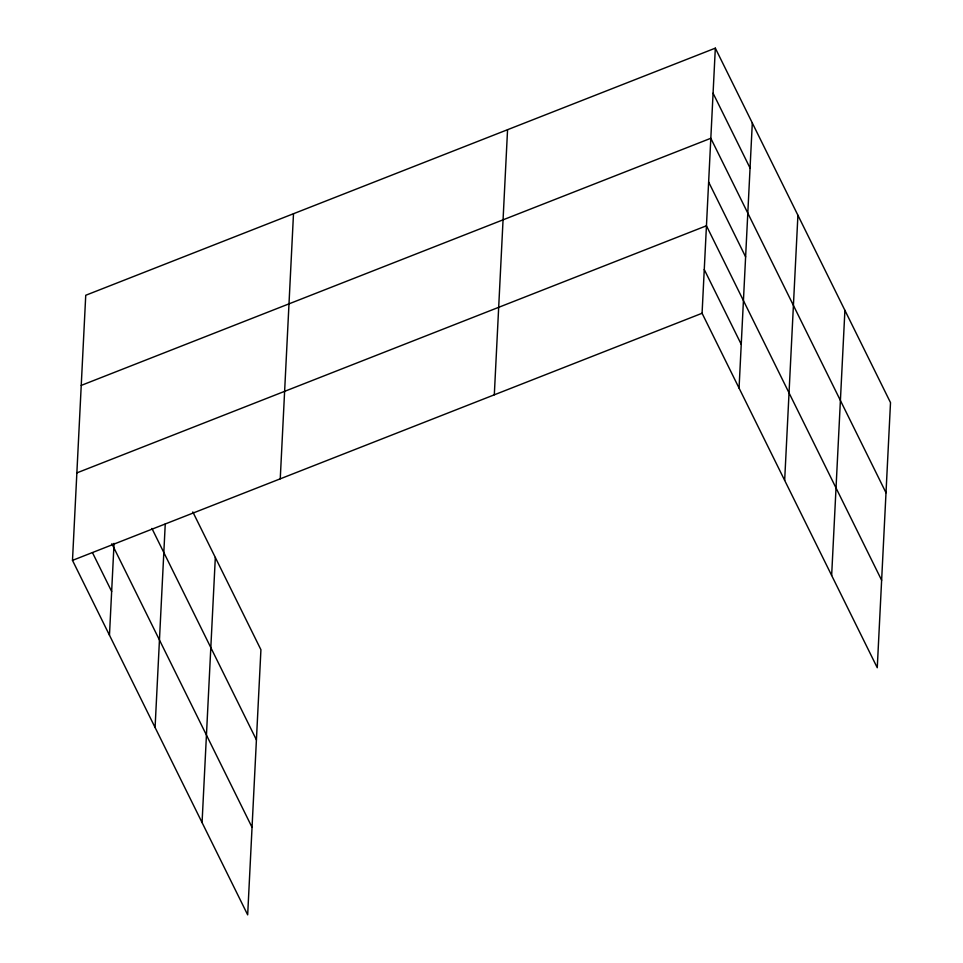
<?xml version="1.0" encoding="UTF-8"?>
<svg xmlns="http://www.w3.org/2000/svg" width="963" height="963" viewBox="0 0 963 963"><rect width="100%" height="100%" fill="white"/><g stroke="black" fill="none" stroke-linecap="round" stroke-linejoin="round"><path stroke-width="1.44" d="M192.817 511.931L260.925 649.736L247.672 914.85L72.49 560.382L85.743 295.268L715.328 48.15L890.51 402.618L877.257 667.732L702.075 313.264L715.328 48.15M109.469 635.207L114.055 543.349M155.079 727.486L165.251 523.98M202.061 822.571L215.327 557.457M280.245 478.828L293.498 213.726M494.308 394.806L507.561 129.704M739.054 388.089L752.308 122.975M784.664 480.368L797.918 215.267M831.647 575.453L844.912 310.339M81.229 385.405L710.814 138.287L886.008 492.755M76.859 472.893L706.445 225.775L881.639 580.244M72.49 560.382L702.075 313.264M713.077 93.218L750.057 168.043M708.636 182.031L745.615 256.856M704.254 269.52L741.245 344.345M151.925 528.446L256.423 739.873M111.864 543.71L252.053 827.361M92.508 552.714L111.66 591.463"/></g></svg>
